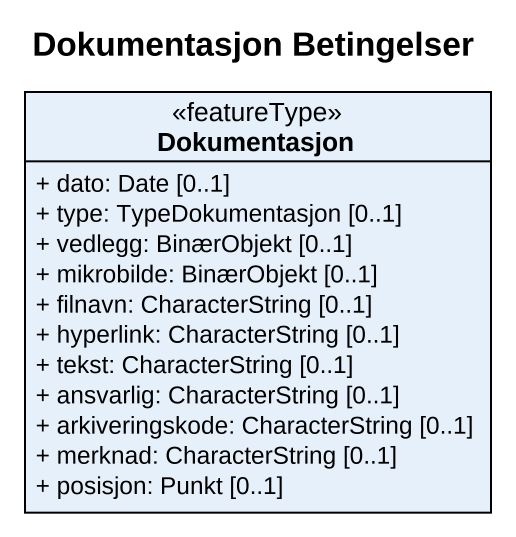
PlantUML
@startuml
title Dokumentasjon Betingelser
hide circle
hide empty members
skinparam classAttributeIconSize 0
class Dokumentasjon <<featureType>> {
  + dato: Date [0..1]
  + type: TypeDokumentasjon [0..1]
  + vedlegg: BinærObjekt [0..1]
  + mikrobilde: BinærObjekt [0..1]
  + filnavn: CharacterString [0..1]
  + hyperlink: CharacterString [0..1]
  + tekst: CharacterString [0..1]
  + ansvarlig: CharacterString [0..1]
  + arkiveringskode: CharacterString [0..1]
  + merknad: CharacterString [0..1]
  + posisjon: Punkt [0..1]
}
@enduml
